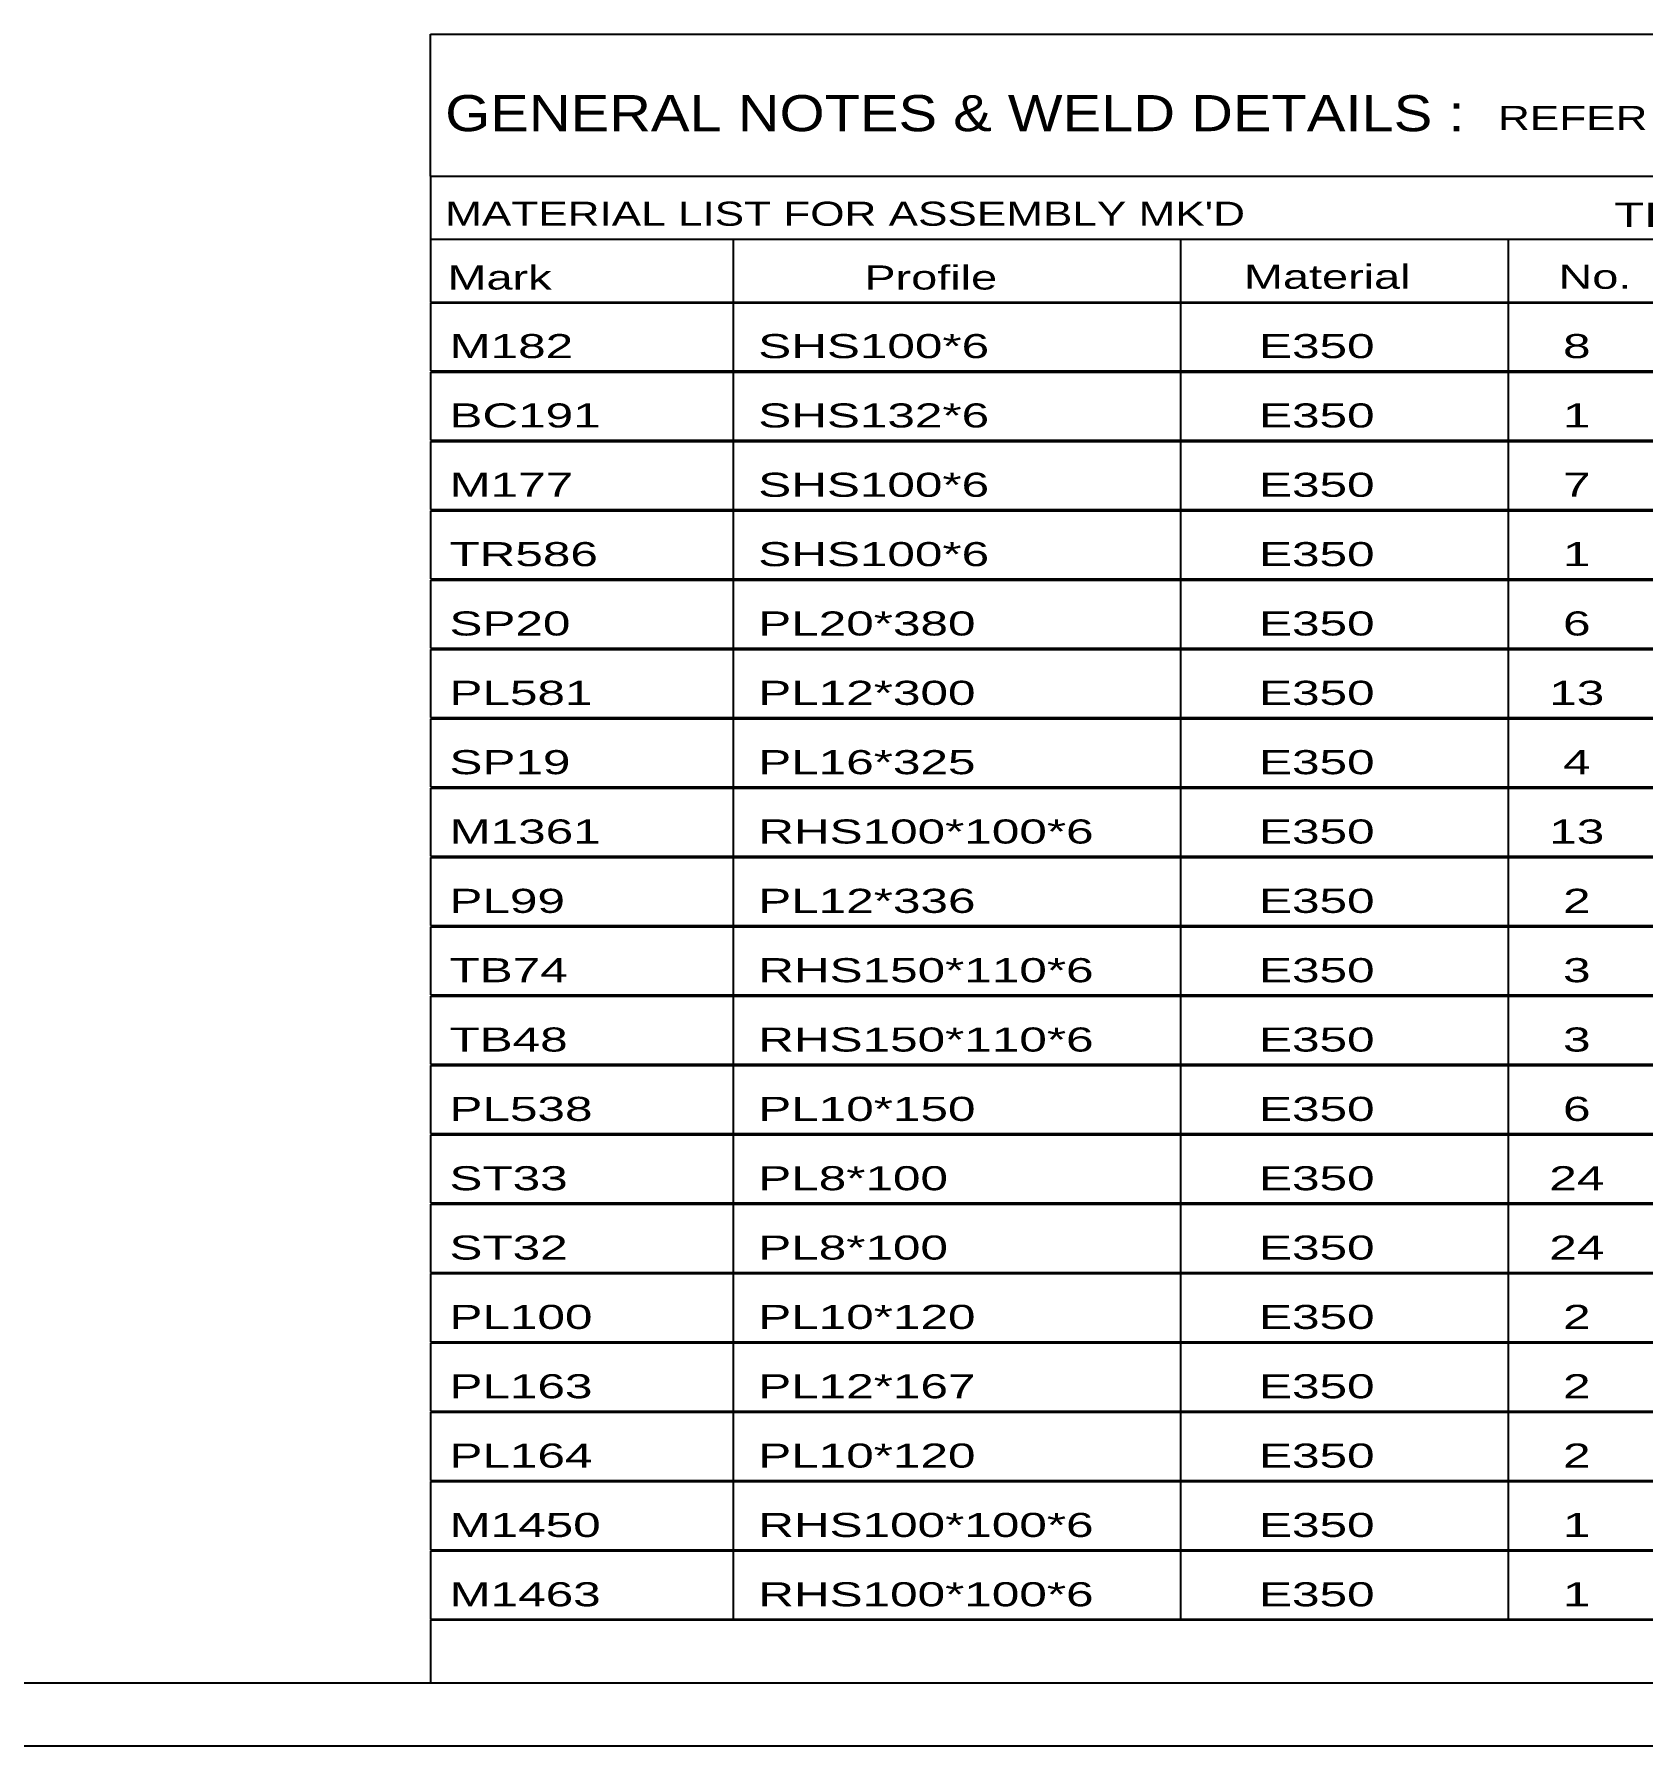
# Model space of a CAD drawing. Header units: millimetres. Extents: x -111 to 730, y -402 to 192.
# Drawn here: x 373.7 to 501.3, y -402.3 to -266.5 of the extents above; entities that cross this region are included whole.
import ezdxf

# ---------------------------------------------------------------- set-up
doc = ezdxf.new("R2010")
doc.units = ezdxf.units.MM
doc.styles.add('Arial Narrow', font='ARIALN.TTF', dxfattribs={"height": 0.2})

# ---------------------------------------------------------------- blocks, each defined once
blk = doc.blocks.new('Unknown-200059755-1133')
at = {"color": 5, "linetype": 'Continuous'}
for p, q in [((-105.85, -397.25), (725.15, -397.25)), ((-110.85, -402.25), (730.15, -402.25))]:
    blk.add_line(p, q, dxfattribs=at)
blk = doc.blocks.new('Unknown-200059755-18360')
at = {"color": 7, "linetype": 'Continuous'}
for p, q in [((405.15, -266.5), (565.15, -266.5)), ((405.15, -277.75), (405.15, -266.5)), ((405.15, -277.75), (565.15, -277.75)), ((405.15, -277.75), (405.15, -282.75)), ((405.15, -282.75), (565.15, -282.75)), ((405.15, -282.75), (405.15, -287.75)), ((429.15, -282.75), (429.15, -287.75)), ((464.65, -282.75), (464.65, -287.75)), ((490.65, -282.75), (490.65, -287.75)), ((405.15, -287.75), (565.15, -287.75)), ((429.15, -287.75), (429.15, -293.25)), ((464.65, -287.75), (464.65, -293.25)), ((490.65, -287.75), (490.65, -293.25)), ((405.15, -287.8), (405.15, -293.2)), ((405.15, -287.8), (565.15, -287.8)), ((405.15, -293.2), (565.15, -293.2)), ((405.15, -293.3), (405.15, -298.7)), ((405.15, -293.3), (565.15, -293.3)), ((429.15, -293.25), (429.15, -298.75)), ((464.65, -293.25), (464.65, -298.75)), ((490.65, -293.25), (490.65, -298.75)), ((405.15, -298.7), (565.15, -298.7)), ((405.15, -298.8), (405.15, -304.2)), ((405.15, -298.8), (565.15, -298.8)), ((429.15, -298.75), (429.15, -304.25)), ((464.65, -298.75), (464.65, -304.25)), ((490.65, -298.75), (490.65, -304.25)), ((405.15, -304.2), (565.15, -304.2)), ((405.15, -304.3), (405.15, -309.7)), ((405.15, -304.3), (565.15, -304.3)), ((429.15, -304.25), (429.15, -309.75)), ((464.65, -304.25), (464.65, -309.75)), ((490.65, -304.25), (490.65, -309.75)), ((405.15, -309.7), (565.15, -309.7)), ((405.15, -309.8), (405.15, -315.2)), ((405.15, -309.8), (565.15, -309.8)), ((429.15, -309.75), (429.15, -315.25)), ((464.65, -309.75), (464.65, -315.25)), ((490.65, -309.75), (490.65, -315.25)), ((405.15, -315.2), (565.15, -315.2)), ((405.15, -315.3), (405.15, -320.7)), ((405.15, -315.3), (565.15, -315.3)), ((429.15, -315.25), (429.15, -320.75)), ((464.65, -315.25), (464.65, -320.75)), ((490.65, -315.25), (490.65, -320.75)), ((405.15, -320.7), (565.15, -320.7)), ((405.15, -320.8), (405.15, -326.2)), ((405.15, -320.8), (565.15, -320.8)), ((429.15, -320.75), (429.15, -326.25)), ((464.65, -320.75), (464.65, -326.25)), ((490.65, -320.75), (490.65, -326.25)), ((405.15, -326.2), (565.15, -326.2)), ((405.15, -326.3), (405.15, -331.7)), ((405.15, -326.3), (565.15, -326.3)), ((429.15, -326.25), (429.15, -331.75)), ((464.65, -326.25), (464.65, -331.75)), ((490.65, -326.25), (490.65, -331.75)), ((405.15, -331.7), (565.15, -331.7)), ((405.15, -331.8), (405.15, -337.2)), ((405.15, -331.8), (565.15, -331.8)), ((429.15, -331.75), (429.15, -337.25)), ((464.65, -331.75), (464.65, -337.25)), ((490.65, -331.75), (490.65, -337.25)), ((405.15, -337.2), (565.15, -337.2)), ((405.15, -337.3), (405.15, -342.7)), ((405.15, -337.3), (565.15, -337.3)), ((429.15, -337.25), (429.15, -342.75)), ((464.65, -337.25), (464.65, -342.75)), ((490.65, -337.25), (490.65, -342.75)), ((405.15, -342.7), (565.15, -342.7)), ((405.15, -342.8), (405.15, -348.2)), ((405.15, -342.8), (565.15, -342.8)), ((429.15, -342.75), (429.15, -348.25)), ((464.65, -342.75), (464.65, -348.25)), ((490.65, -342.75), (490.65, -348.25)), ((405.15, -348.2), (565.15, -348.2)), ((405.15, -348.3), (405.15, -353.7)), ((405.15, -348.3), (565.15, -348.3)), ((429.15, -348.25), (429.15, -353.75)), ((464.65, -348.25), (464.65, -353.75)), ((490.65, -348.25), (490.65, -353.75)), ((405.15, -353.7), (565.15, -353.7)), ((405.15, -353.8), (405.15, -359.2)), ((405.15, -353.8), (565.15, -353.8)), ((429.15, -353.75), (429.15, -359.25)), ((464.65, -353.75), (464.65, -359.25)), ((490.65, -353.75), (490.65, -359.25)), ((405.15, -359.2), (565.15, -359.2)), ((405.15, -359.3), (405.15, -364.7)), ((405.15, -359.3), (565.15, -359.3)), ((429.15, -359.25), (429.15, -364.75)), ((464.65, -359.25), (464.65, -364.75)), ((490.65, -359.25), (490.65, -364.75)), ((405.15, -364.7), (565.15, -364.7)), ((405.15, -364.8), (405.15, -370.2)), ((405.15, -364.8), (565.15, -364.8)), ((429.15, -364.75), (429.15, -370.25)), ((464.65, -364.75), (464.65, -370.25)), ((490.65, -364.75), (490.65, -370.25)), ((405.15, -370.2), (565.15, -370.2)), ((405.15, -370.3), (405.15, -375.7)), ((405.15, -370.3), (565.15, -370.3)), ((429.15, -370.25), (429.15, -375.75)), ((464.65, -370.25), (464.65, -375.75)), ((490.65, -370.25), (490.65, -375.75)), ((405.15, -375.7), (565.15, -375.7)), ((405.15, -375.8), (405.15, -381.2)), ((405.15, -375.8), (565.15, -375.8)), ((429.15, -375.75), (429.15, -381.25)), ((464.65, -375.75), (464.65, -381.25)), ((490.65, -375.75), (490.65, -381.25)), ((405.15, -381.2), (565.15, -381.2)), ((405.15, -381.3), (405.15, -386.7)), ((405.15, -381.3), (565.15, -381.3)), ((429.15, -381.25), (429.15, -386.75)), ((464.65, -381.25), (464.65, -386.75)), ((490.65, -381.25), (490.65, -386.75)), ((405.15, -386.7), (565.15, -386.7)), ((405.15, -386.8), (405.15, -392.2)), ((405.15, -386.8), (565.15, -386.8)), ((429.15, -386.75), (429.15, -392.25)), ((464.65, -386.75), (464.65, -392.25)), ((490.65, -386.75), (490.65, -392.25)), ((405.15, -392.2), (565.15, -392.2)), ((405.15, -392.25), (565.15, -392.25)), ((405.15, -392.25), (405.15, -397.25)), ((405.15, -397.25), (565.15, -397.25))]:
    blk.add_line(p, q, dxfattribs=at)
at = {"color": 7, "style": 'Arial Narrow'}
for s, height, width, p in [('GENERAL NOTES & WELD DETAILS :', 2.8633, 1.4, (406.31, -274.19)), ('REFER TYP DRAWING TYP-01', 1.9089, 1.6, (489.85, -274.09)), ("MATERIAL LIST FOR ASSEMBLY MK'D", 1.9089, 1.6, (406.31, -281.69)), ('TR586', 1.909, 1.794707, (499.06, -281.78)), ('Mark', 1.909, 1.7, (406.49, -286.75)), ('Profile', 1.909, 1.7, (439.57, -286.75)), ('Material', 1.909, 1.7, (469.69, -286.69)), ('No.', 1.909, 1.7, (494.65, -286.69))]:
    blk.add_text(s, height=height, dxfattribs=dict(at, width=width)).set_placement(p)
at = {"color": 7, "linetype": 'Continuous', "style": 'Arial Narrow', "width": 1.794707}
for s, height, p in [('M182', 1.909, (406.65, -292.19)), ('SHS100*6', 1.909, (431.15, -292.19)), ('E350', 1.909, (470.89, -292.19)), ('8', 1.91, (495.01, -292.19)), ('BC191', 1.909, (406.65, -297.69)), ('SHS132*6', 1.909, (431.15, -297.69)), ('E350', 1.909, (470.89, -297.69)), ('1', 1.91, (495.01, -297.69)), ('M177', 1.909, (406.65, -303.19)), ('SHS100*6', 1.909, (431.15, -303.19)), ('E350', 1.909, (470.89, -303.19)), ('7', 1.91, (495.01, -303.19)), ('TR586', 1.909, (406.65, -308.69)), ('SHS100*6', 1.909, (431.15, -308.69)), ('E350', 1.909, (470.89, -308.69)), ('1', 1.91, (495.01, -308.69)), ('SP20', 1.909, (406.65, -314.19)), ('PL20*380', 1.909, (431.15, -314.19)), ('E350', 1.909, (470.89, -314.19)), ('6', 1.91, (495.01, -314.19)), ('PL581', 1.909, (406.65, -319.69)), ('PL12*300', 1.909, (431.15, -319.69)), ('E350', 1.909, (470.89, -319.69)), ('13', 1.909, (493.92, -319.69)), ('SP19', 1.909, (406.65, -325.19)), ('PL16*325', 1.909, (431.15, -325.19)), ('E350', 1.909, (470.89, -325.19)), ('4', 1.91, (495.01, -325.19)), ('M1361', 1.909, (406.65, -330.69)), ('RHS100*100*6', 1.9089, (431.15, -330.69)), ('E350', 1.909, (470.89, -330.69)), ('13', 1.909, (493.92, -330.69)), ('PL99', 1.909, (406.65, -336.19)), ('PL12*336', 1.909, (431.15, -336.19)), ('E350', 1.909, (470.89, -336.19)), ('2', 1.91, (495.01, -336.19)), ('TB74', 1.909, (406.65, -341.69)), ('RHS150*110*6', 1.9089, (431.15, -341.69)), ('E350', 1.909, (470.89, -341.69)), ('3', 1.91, (495.01, -341.69)), ('TB48', 1.909, (406.65, -347.19)), ('RHS150*110*6', 1.9089, (431.15, -347.19)), ('E350', 1.909, (470.89, -347.19)), ('3', 1.91, (495.01, -347.19)), ('PL538', 1.909, (406.65, -352.69)), ('PL10*150', 1.909, (431.15, -352.69)), ('E350', 1.909, (470.89, -352.69)), ('6', 1.91, (495.01, -352.69)), ('ST33', 1.909, (406.65, -358.19)), ('PL8*100', 1.909, (431.15, -358.19)), ('E350', 1.909, (470.89, -358.19)), ('24', 1.909, (493.92, -358.19)), ('ST32', 1.909, (406.65, -363.69)), ('PL8*100', 1.909, (431.15, -363.69)), ('E350', 1.909, (470.89, -363.69)), ('24', 1.909, (493.92, -363.69)), ('PL100', 1.909, (406.65, -369.19)), ('PL10*120', 1.909, (431.15, -369.19)), ('E350', 1.909, (470.89, -369.19)), ('2', 1.91, (495.01, -369.19)), ('PL163', 1.909, (406.65, -374.69)), ('PL12*167', 1.909, (431.15, -374.69)), ('E350', 1.909, (470.89, -374.69)), ('2', 1.91, (495.01, -374.69)), ('PL164', 1.909, (406.65, -380.19)), ('PL10*120', 1.909, (431.15, -380.19)), ('E350', 1.909, (470.89, -380.19)), ('2', 1.91, (495.01, -380.19)), ('M1450', 1.909, (406.65, -385.69)), ('RHS100*100*6', 1.9089, (431.15, -385.69)), ('E350', 1.909, (470.89, -385.69)), ('1', 1.91, (495.01, -385.69)), ('M1463', 1.909, (406.65, -391.19)), ('RHS100*100*6', 1.9089, (431.15, -391.19)), ('E350', 1.909, (470.89, -391.19)), ('1', 1.91, (495.01, -391.19))]:
    blk.add_text(s, height=height, dxfattribs=at).set_placement(p)

msp = doc.modelspace()

# ---------------------------------------------------------------- block references
for name in ['Unknown-200059755-1133', 'Unknown-200059755-18360']:
    msp.add_blockref(name, (0, 0))

doc.saveas('drawing.dxf')
